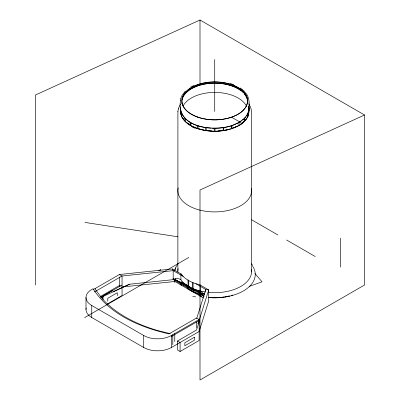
<?xml version="1.0" encoding="UTF-8"?>
<svg xmlns="http://www.w3.org/2000/svg" width="400" height="400" viewBox="0 0 400 400"><rect width="100%" height="100%" fill="white"/><g stroke="black" fill="none" stroke-linecap="round" stroke-linejoin="round"><path stroke-width="0.6" d="M192.405 282.36L192.405 288.515L199.975 292.885L202.275 293.46A36.74 21.215 0 0 0 203.92 293.775M193.095 282.735L193.095 288.81L200.21 292.92L202.235 293.425A36.865 21.285 0 0 0 204.435 293.84M173.085 279.425L198.855 294.46L199.975 293.875L199.975 292.885M200.21 292.92L200.21 294.01L204.09 296.25M205.555 292.015A36.865 21.285 0 0 1 202.235 291.425L197.985 290.365A36.865 21.285 0 0 1 181.875 281.065L180.91 279.78L180.91 273.88L184.23 277.465A36.865 21.285 0 0 0 194 283.105L200.21 285.02L200.21 290.92L204.425 294.23M175.145 279.45L175.28 278.715M177.875 270.73L177.915 111.475M178.31 109.07L179.36 106.21L180.73 103.985M180.61 109.885C179.455 118.79 188.075 125.05 195.445 127.875C206.955 132.165 219.925 132.395 231.625 128.705L231.625 125.705C213.335 131.84 176.06 127.935 180.445 100.875L180.48 100.685M180.85 98.4L181.91 95.62L185.31 91.08M177.875 111.73L178.355 108.815M180.445 100.875L180.885 98.21M180.445 107.88L180.61 106.885M248.305 111.62L247.845 113.625L246.325 115.75M248.57 110.445L249.015 108.5L248.555 106.48M175.23 279.055L175.845 278.355L176.7 278.225L179.115 278.84L180.91 279.78M196.72 318.41L205.79 289.475L195.835 283.73M197.885 323.7L198.935 320.35M199.475 320.62L196.535 330L177.485 341L177.485 350L180.08 351.5L199.135 340.5L199.135 319.5L196.535 318L169.005 333.895C140.385 327.385 110.545 314.885 93.61 289.675L93.125 288.705L91.745 289.5A19.595 11.315 0 0 0 91.745 305.5L91.745 317.5L143.71 347.5A19.595 11.315 0 0 0 171.42 347.5L199.135 331.5L208.715 300.93L208.715 289.93L200.21 285.02M174.805 269.975L175.915 267.115L177.97 263.72M245.6 116.75L244.42 118.4L242.395 119.925M201.6 294.925L202.275 294.46L202.235 296.025M212.375 128.12C223.56 128.525 235.85 126.22 244.35 118.45C245.32 124.815 236.155 126.26 231.96 128.605L231.96 125.605L238.97 122.5L241.415 120.66M223.8 127.575L223.8 130.575C232.96 128.865 242.95 125.325 247.765 116.74L247.765 113.74M204.425 294.895L200.21 294.01L176.465 280.41M181.005 282.82L180.345 282.125M101.06 297.125L122.055 285M93.615 289.42L119.46 274.5L172.41 268.97L181.93 274.465M94.525 291.895L122.055 276L173.195 270.66L183.15 276.405M101.985 298.59L103.005 298L100.405 296.5L119.46 285.5L120.5 286.1M107.24 304.055L122.055 295.5L122.055 276L119.46 274.5M84.575 317.64L188.815 257.46M91.745 305.5L143.71 335.5A19.595 11.315 0 0 0 171.42 335.5L199.135 319.5M171.42 336.5L199.135 320.5L208.715 289.93L205.79 289.475L205.79 291.27M262.545 343.89L200 380L200 190L364.545 115L364.545 285L263.2 343.51M100.845 297.21L112.38 290.575M190.665 87.08L193.87 85.45M100.84 297.505L129.51 284.22M112.975 291.865L129.44 284.23L174.855 279.485L179.54 282.105M364.545 115L200 20L35.455 95L35.455 285M249.225 286.435L262.045 281.82L254.87 273.485M181.985 284.13L180.435 282.065M122.055 287L174.855 281.485L203.51 298.03M211.15 128.025C198.975 127.375 182.37 122.52 180.43 108.5L180.495 111.79L181.545 116.395L181.545 113.395M208.445 297.475L210.905 297.7A40.54 23.405 0 0 0 254.285 269.295M195.775 296.91L192.76 296.445M84.95 222.425L177.92 236.805M199.665 295.805L201.65 296.38M170.28 333.675L157.395 330.455A126.27 72.9 0 0 1 102.215 298.6L95.915 290.195L95.095 288.565M199.975 293.875L202.275 294.46M230.17 83.465L233.845 84.72M191.725 126.75L195.175 128.295M191.965 288.305L195.445 289.875A34.295 19.8 0 0 0 201.955 291.875M198.855 294.46L200.7 295.53M231.59 117.24L241.115 122.74M251.605 219.795L277.945 235M286.605 240L315.285 256.56M181.145 282.015L188.72 286.385L188.72 280.23M188.905 286.54L192.045 288.35M173.045 278.325L176.555 280.355M173.025 278.34L181.045 283.06L181.045 285.06L180.375 284.16M204.005 296.31L199.9 293.945L199.9 295.945M177.485 341L180.08 342.5L180.08 351.5M240.245 87.98L242.865 89.93M187.145 285.23L189 286.595M242.985 90.035L246.87 94.44M248.52 103.745C250.575 106.37 251.675 109.73 251.57 113.07L251.57 272.07M251.405 263.735L252.4 265.07M180.435 284.065L181.28 285.195M181.045 283.06L180.91 281.78L188.03 285.885L188.03 279.81M246.96 94.605C250.55 101.185 249.285 109.37 247.9 116.38L247.9 113.38M172.41 268.97L173.195 270.66L173.195 279.645M174.125 281.655L174.47 282.41M248.595 105.655C249.915 110.21 247.78 115.06 244.52 118.26L244.52 121.26C247.78 118.06 249.915 113.21 248.595 108.655M248.555 109.48L248.95 111.205L248.95 108.205M340.515 238.125L340.515 267.125M238.97 122.5L238.97 125.5M223.18 127.655L223.18 130.655L215.035 131.275L215.035 128.275M214.72 59.5L214.72 111.5M214.215 128.26L214.215 131.26L206.24 130.655L206.24 127.655M205.34 127.505L205.34 130.505L198.005 128.75L198.005 125.75M200 20L200 83.515M197.14 125.455L197.14 128.455L190.885 125.68L190.885 122.68M196.535 322L196.535 328M190.16 122.26L190.16 125.26L185.355 121.65L185.355 118.65M184.845 118.15L184.845 121.15L181.81 116.915L181.81 113.915M174.855 279.485L174.855 281.485M174.77 333.565L174.77 341.565M172.8 334.705L172.8 344.705M171.42 335.5L171.42 347.5M143.71 335.5L143.71 347.5M119.46 276.945L119.46 286.715M117.295 295.75L117.295 292.75L107.77 298.25L107.77 301.25M103.005 296L103.005 299.82M86.005 297.5L86.005 309.5M188.175 287.885A33.07 19.09 0 0 1 185.645 285.59M182.965 106.175A33.07 19.09 0 0 1 214.93 92.41A33.07 19.09 0 0 1 246.59 106.405M182.06 99.215A33.07 19.09 0 0 1 206.835 83.66A33.07 19.09 0 0 1 241.27 90.82M244.555 93.965A33.07 19.09 0 0 1 246.995 98.035M247.205 98.625A33.07 19.09 0 0 1 247.775 102.8M181.955 103.935A32.915 19.005 0 0 1 181.825 102.745M182.215 99.175A32.915 19.005 0 0 1 209.165 83.42A32.915 19.005 0 0 1 243.665 93.1M244.415 93.95A32.915 19.005 0 0 1 247.62 102.745M194.68 290.79A31.845 18.385 0 0 1 188.385 286.835M202.53 295.005A34.295 19.8 0 0 1 201.385 294.74M198.61 293.98A34.295 19.8 0 0 1 187.625 288.635M184.165 285.49A34.295 19.8 0 0 1 182.76 283.675M248.485 113.275A33.9 19.575 0 0 1 248.285 114.25M246.66 118.065A33.9 19.575 0 0 1 244.98 120.325M243.745 121.615A33.9 19.575 0 0 1 240.23 124.395M237.23 126.135A33.9 19.575 0 0 1 232.86 128.035M229.675 129.065A33.9 19.575 0 0 1 225.165 130.12M221.04 130.73A33.9 19.575 0 0 1 218.03 130.98M211.95 131.005A33.9 19.575 0 0 1 208.335 130.72M204.215 130.11A33.9 19.575 0 0 1 198.625 128.725M195.51 127.625A33.9 19.575 0 0 1 194.035 127.005M190.335 125.095A33.9 19.575 0 0 1 186.355 122.215M183.655 119.335A33.9 19.575 0 0 1 182.72 117.96M181.76 116.075A33.9 19.575 0 0 1 180.84 112.18M229.315 295.97A36.74 21.215 0 0 1 227.17 296.46M226.075 296.675A36.74 21.215 0 0 1 224.975 296.87M223.86 297.045A36.74 21.215 0 0 1 208.975 297.455M232.915 295.01A36.865 21.285 0 0 1 231.165 295.55M229.365 296.035A36.865 21.285 0 0 1 225.005 296.94M224.45 297.03A36.865 21.285 0 0 1 208.385 297.465M179.195 282.18A36.865 21.285 0 0 1 178.745 281.145M251.425 188.625A36.865 21.285 0 0 1 214.025 211.91A36.865 21.285 0 0 1 178.18 187.83M251.425 269.4A36.865 21.285 0 0 1 208.385 292.365M177.895 272.335A36.865 21.285 0 0 1 178.18 268.6M174.68 270.74A40.54 23.405 0 0 1 175.795 267.87M252.255 265.56A40.54 23.405 0 0 1 252.865 266.475M253.145 266.935A40.54 23.405 0 0 1 254.09 268.82M201.91 291.84A34.415 19.87 0 0 1 195.38 289.835M91.745 317.5A19.595 11.315 0 0 1 86.175 308.025M194.37 337.25L184.845 342.75L184.845 345.75L194.37 340.25L194.37 337.25M160.58 269.785L158.885 270.575L160.58 269.785M197.48 117.025A32.725 18.895 0 0 0 247.43 101.56A32.725 18.895 0 0 0 199.26 84.32A32.725 18.895 0 0 0 197.48 117.025M197.38 117A32.915 19.005 0 0 0 247.62 101.445A32.915 19.005 0 0 0 199.17 84.1A32.915 19.005 0 0 0 197.38 117"/></g></svg>
